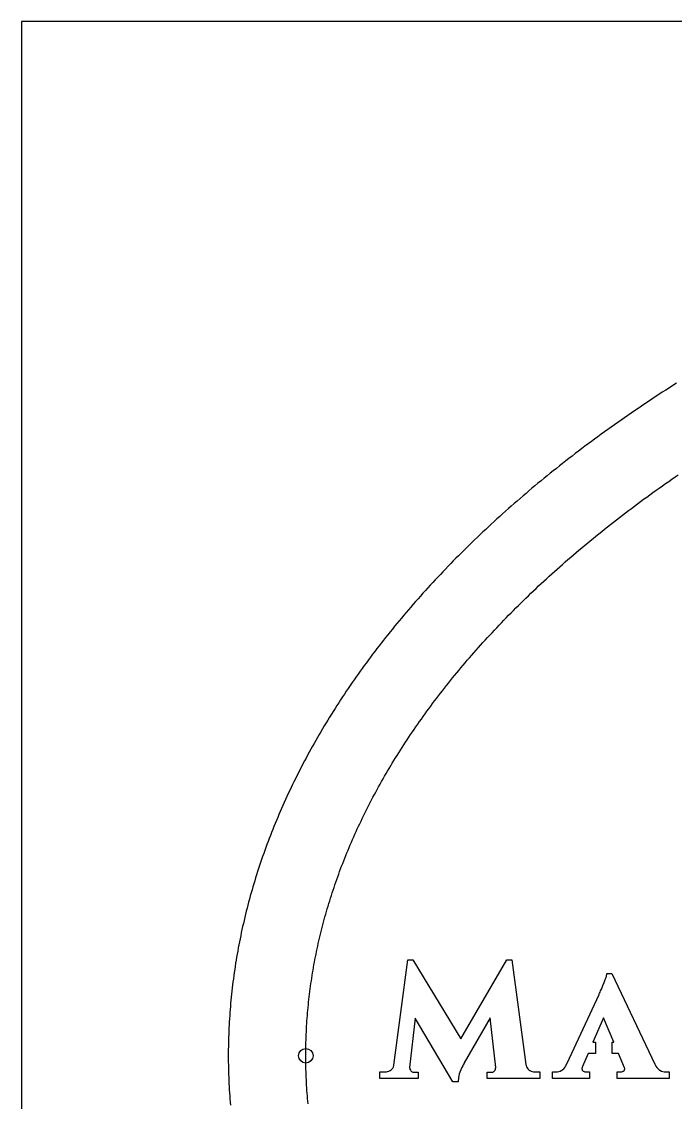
# Model space of a CAD drawing. Header units: inches. Extents: x 0 to 18, y 0 to 10.
# Drawn here: x 0 to 3.16, y 4.77 to 10 of the extents above; entities that cross this region are included whole.
import ezdxf

# ---------------------------------------------------------------- set-up
doc = ezdxf.new("R2010")
doc.units = ezdxf.units.IN
doc.header["$MEASUREMENT"] = 0
for name, color, linetype in [('CUT_INSIDE', 1, 'Continuous'), ('CUT_OUTSIDE', 5, 'Continuous'), ('ENGRAVE_BORDER', 3, 'Continuous'), ('REFERENCE_SHEET', 8, 'Continuous')]:
    doc.layers.add(name, color=color, linetype=linetype)

msp = doc.modelspace()

# ---------------------------------------------------------------- linework, layer by layer
at = {"layer": 'CUT_INSIDE'}
for points in [[(1.8779, 4.9383), (1.879, 4.9346), (1.8808, 4.9309), (1.8835, 4.9272), (1.8865, 4.9242), (1.8894, 4.9224), (1.8923, 4.9214), (1.8962, 4.9209), (1.9192, 4.9209), (1.9192, 4.89), (1.734, 4.89), (1.734, 4.9217), (1.758, 4.9217), (1.765, 4.9221), (1.7711, 4.9234), (1.777, 4.9254), (1.7826, 4.9282), (1.7878, 4.9318), (1.7924, 4.9361), (1.7961, 4.9408), (1.7991, 4.9463), (1.8013, 4.9526), (1.8017, 4.9547), (1.8681, 5.4645), (1.8923, 5.4645), (2.1249, 5.0826), (2.3474, 5.4645), (2.3718, 5.4645), (2.4392, 4.9582), (2.4404, 4.9529), (2.4428, 4.9465), (2.4459, 4.941), (2.4497, 4.9361), (2.4544, 4.9318), (2.4597, 4.9282), (2.4652, 4.9253), (2.4709, 4.9233), (2.4768, 4.9221), (2.4835, 4.9217), (2.5074, 4.9217), (2.5074, 4.89), (2.2521, 4.89), (2.2521, 4.9209), (2.2751, 4.9209), (2.2794, 4.9214), (2.2824, 4.9224), (2.2852, 4.9242), (2.288, 4.9271), (2.2906, 4.9307), (2.2924, 4.9344), (2.2934, 4.9382), (2.2938, 4.9426), (2.2938, 4.9439), (2.2677, 5.1835), (2.1419, 4.9654), (2.1416, 4.9649), (2.1407, 4.9633), (2.1392, 4.9606), (2.137, 4.9568), (2.1343, 4.9521), (2.1295, 4.9429), (2.1247, 4.9326), (2.12, 4.921), (2.1171, 4.9122), (2.1151, 4.9036), (2.1139, 4.8951), (2.1129, 4.8746), (2.0869, 4.8746), (1.9036, 5.1824), (1.8775, 4.9437), (1.8775, 4.9426)], [(2.7942, 5.2967), (2.7951, 5.2992), (2.7967, 5.3032), (2.7987, 5.308), (2.8012, 5.3136), (2.8049, 5.3218), (2.8087, 5.3307), (2.8127, 5.3403), (2.8186, 5.3548), (2.8242, 5.3686), (2.8264, 5.3746), (2.828, 5.3796), (2.8291, 5.3836), (2.8313, 5.3974), (2.8552, 5.3974), (3.064, 4.9587), (3.0687, 4.9501), (3.0732, 4.9433), (3.078, 4.9377), (3.0829, 4.9332), (3.0881, 4.9297), (3.0952, 4.9262), (3.102, 4.9237), (3.1084, 4.9222), (3.1149, 4.9217), (3.1326, 4.9217), (3.1326, 4.89), (2.8819, 4.89), (2.8819, 4.9217), (2.8994, 4.9217), (2.9039, 4.9222), (2.9075, 4.9234), (2.9113, 4.9257), (2.9152, 4.9291), (2.9167, 4.931), (2.9175, 4.933), (2.9179, 4.9354), (2.9179, 4.9387), (2.9172, 4.9421), (2.888, 5.011), (2.8565, 5.011), (2.8565, 5.0651), (2.8651, 5.0651), (2.815, 5.1832), (2.7642, 5.0651), (2.7765, 5.0651), (2.7765, 5.011), (2.7409, 5.011), (2.7135, 4.9475), (2.712, 4.9431), (2.7112, 4.9387), (2.7111, 4.9354), (2.7115, 4.933), (2.7124, 4.931), (2.7138, 4.9291), (2.7177, 4.9257), (2.7215, 4.9234), (2.7252, 4.9222), (2.7296, 4.9217), (2.7471, 4.9217), (2.7471, 4.89), (2.5689, 4.89), (2.5689, 4.9217), (2.5866, 4.9217), (2.5931, 4.9222), (2.5995, 4.9237), (2.6063, 4.9262), (2.6134, 4.9297), (2.6185, 4.9332), (2.6233, 4.9376), (2.6279, 4.9431), (2.6322, 4.9499), (2.6393, 4.9637)]]:
    msp.add_lwpolyline(points, close=True, dxfattribs=at)
msp.add_circle((1.375, 5), 0.035, dxfattribs=at)
at = {"layer": 'CUT_OUTSIDE'}
msp.add_lwpolyline([(3.1683, 8.2516), (3.1511, 8.2407), (3.134, 8.2298), (3.1169, 8.2188), (3.0999, 8.2078), (3.083, 8.1968), (3.0661, 8.1858), (3.0492, 8.1747), (3.0325, 8.1636), (3.0158, 8.1524), (2.9991, 8.1412), (2.9825, 8.13), (2.966, 8.1188), (2.9495, 8.1075), (2.9331, 8.0962), (2.9168, 8.0849), (2.9005, 8.0735), (2.8842, 8.0621), (2.8681, 8.0507), (2.8519, 8.0392), (2.8359, 8.0278), (2.8199, 8.0163), (2.804, 8.0047), (2.7881, 7.9931), (2.7723, 7.9815), (2.7566, 7.9699), (2.7409, 7.9582), (2.7253, 7.9466), (2.7097, 7.9348), (2.6942, 7.9231), (2.6788, 7.9113), (2.6634, 7.8995), (2.6481, 7.8877), (2.6328, 7.8758), (2.6176, 7.8639), (2.6025, 7.852), (2.5875, 7.84), (2.5725, 7.8281), (2.5575, 7.8161), (2.5427, 7.804), (2.5279, 7.792), (2.5131, 7.7799), (2.4984, 7.7678), (2.4838, 7.7556), (2.4693, 7.7435), (2.4548, 7.7313), (2.4404, 7.7191), (2.426, 7.7068), (2.4117, 7.6945), (2.3975, 7.6822), (2.3834, 7.6699), (2.3693, 7.6575), (2.3552, 7.6452), (2.3413, 7.6328), (2.3274, 7.6203), (2.3135, 7.6079), (2.2998, 7.5954), (2.2861, 7.5829), (2.2724, 7.5703), (2.2589, 7.5578), (2.2454, 7.5452), (2.2319, 7.5326), (2.2186, 7.5199), (2.2053, 7.5073), (2.192, 7.4946), (2.1789, 7.4819), (2.1658, 7.4691), (2.1527, 7.4564), (2.1398, 7.4436), (2.1269, 7.4308), (2.1141, 7.4179), (2.1013, 7.4051), (2.0886, 7.3922), (2.076, 7.3793), (2.0634, 7.3664), (2.0509, 7.3534), (2.0385, 7.3405), (2.0262, 7.3275), (2.0139, 7.3144), (2.0017, 7.3014), (1.9895, 7.2883), (1.9775, 7.2752), (1.9655, 7.2621), (1.9535, 7.249), (1.9417, 7.2358), (1.9299, 7.2227), (1.9181, 7.2095), (1.9065, 7.1962), (1.8949, 7.183), (1.8834, 7.1697), (1.8719, 7.1565), (1.8606, 7.1431), (1.8493, 7.1298), (1.838, 7.1165), (1.8269, 7.1031), (1.8158, 7.0897), (1.8048, 7.0763), (1.7938, 7.0629), (1.7829, 7.0494), (1.7721, 7.0359), (1.7614, 7.0225), (1.7507, 7.0089), (1.7401, 6.9954), (1.7296, 6.9819), (1.7192, 6.9683), (1.7088, 6.9547), (1.6985, 6.9411), (1.6882, 6.9275), (1.6781, 6.9138), (1.668, 6.9001), (1.658, 6.8865), (1.648, 6.8727), (1.6381, 6.859), (1.6283, 6.8453), (1.6186, 6.8315), (1.609, 6.8177), (1.5994, 6.804), (1.5899, 6.7901), (1.5804, 6.7763), (1.5711, 6.7625), (1.5618, 6.7486), (1.5526, 6.7347), (1.5434, 6.7208), (1.5344, 6.7069), (1.5254, 6.693), (1.5164, 6.679), (1.5076, 6.665), (1.4988, 6.6511), (1.4901, 6.6371), (1.4815, 6.623), (1.473, 6.609), (1.4645, 6.595), (1.4561, 6.5809), (1.4477, 6.5668), (1.4395, 6.5527), (1.4313, 6.5386), (1.4232, 6.5245), (1.4152, 6.5103), (1.4072, 6.4962), (1.3994, 6.482), (1.3915, 6.4678), (1.3838, 6.4536), (1.3762, 6.4394), (1.3686, 6.4252), (1.3611, 6.4109), (1.3537, 6.3967), (1.3463, 6.3824), (1.339, 6.3681), (1.3318, 6.3538), (1.3247, 6.3395), (1.3177, 6.3252), (1.3107, 6.3109), (1.3038, 6.2965), (1.297, 6.2822), (1.2902, 6.2678), (1.2835, 6.2534), (1.2769, 6.239), (1.2704, 6.2246), (1.264, 6.2102), (1.2576, 6.1957), (1.2513, 6.1813), (1.2451, 6.1668), (1.239, 6.1523), (1.2329, 6.1379), (1.2269, 6.1234), (1.221, 6.1089), (1.2152, 6.0943), (1.2095, 6.0798), (1.2038, 6.0653), (1.1982, 6.0507), (1.1927, 6.0362), (1.1872, 6.0216), (1.1819, 6.007), (1.1766, 5.9924), (1.1714, 5.9778), (1.1662, 5.9632), (1.1612, 5.9486), (1.1562, 5.934), (1.1513, 5.9194), (1.1465, 5.9047), (1.1417, 5.8901), (1.137, 5.8754), (1.1324, 5.8607), (1.1279, 5.846), (1.1235, 5.8314), (1.1191, 5.8167), (1.1148, 5.802), (1.1106, 5.7872), (1.1065, 5.7725), (1.1025, 5.7578), (1.0985, 5.7431), (1.0946, 5.7283), (1.0908, 5.7136), (1.087, 5.6988), (1.0834, 5.6841), (1.0798, 5.6693), (1.0763, 5.6545), (1.0729, 5.6397), (1.0695, 5.6249), (1.0663, 5.6101), (1.0631, 5.5953), (1.06, 5.5805), (1.0569, 5.5657), (1.054, 5.5509), (1.0511, 5.5361), (1.0483, 5.5212), (1.0456, 5.5064), (1.043, 5.4916), (1.0404, 5.4767), (1.0379, 5.4619), (1.0355, 5.447), (1.0332, 5.4322), (1.0309, 5.4173), (1.0288, 5.4024), (1.0267, 5.3876), (1.0247, 5.3727), (1.0227, 5.3578), (1.0209, 5.3429), (1.0191, 5.328), (1.0174, 5.3131), (1.0158, 5.2983), (1.0142, 5.2834), (1.0128, 5.2685), (1.0114, 5.2536), (1.0101, 5.2387), (1.0089, 5.2238), (1.0077, 5.2088), (1.0067, 5.1939), (1.0057, 5.179), (1.0048, 5.1641), (1.0039, 5.1492), (1.0032, 5.1343), (1.0025, 5.1194), (1.0019, 5.1044), (1.0014, 5.0895), (1.001, 5.0746), (1.0006, 5.0597), (1.0004, 5.0448), (1.0002, 5.0298), (1, 5.0149), (1, 5), (1, 4.9851), (1.0002, 4.9702), (1.0004, 4.9552), (1.0006, 4.9403), (1.001, 4.9254), (1.0014, 4.9105), (1.0019, 4.8956), (1.0025, 4.8806), (1.0032, 4.8657), (1.0039, 4.8508), (1.0048, 4.8359), (1.0057, 4.821), (1.0067, 4.8061), (1.0077, 4.7912), (1.0089, 4.7762), (1.0101, 4.7613)], dxfattribs=at)
at = {"layer": 'ENGRAVE_BORDER'}
msp.add_lwpolyline([(1.3861, 4.7671), (1.3849, 4.7801), (1.3838, 4.793), (1.3827, 4.8059), (1.3817, 4.8189), (1.3808, 4.8318), (1.3799, 4.8447), (1.3791, 4.8577), (1.3784, 4.8706), (1.3778, 4.8836), (1.3772, 4.8965), (1.3767, 4.9094), (1.3762, 4.9224), (1.3759, 4.9353), (1.3755, 4.9482), (1.3753, 4.9612), (1.3751, 4.9741), (1.375, 4.9871), (1.375, 5), (1.375, 5.0129), (1.3751, 5.0259), (1.3753, 5.0388), (1.3755, 5.0518), (1.3759, 5.0647), (1.3762, 5.0776), (1.3767, 5.0906), (1.3772, 5.1035), (1.3778, 5.1164), (1.3784, 5.1294), (1.3791, 5.1423), (1.3799, 5.1553), (1.3808, 5.1682), (1.3817, 5.1811), (1.3827, 5.1941), (1.3838, 5.207), (1.3849, 5.2199), (1.3861, 5.2329), (1.3874, 5.2458), (1.3887, 5.2587), (1.3901, 5.2717), (1.3916, 5.2846), (1.3931, 5.2975), (1.3947, 5.3105), (1.3964, 5.3234), (1.3982, 5.3363), (1.4, 5.3493), (1.4019, 5.3622), (1.4038, 5.3751), (1.4058, 5.3881), (1.4079, 5.401), (1.4101, 5.4139), (1.4123, 5.4268), (1.4146, 5.4398), (1.417, 5.4527), (1.4194, 5.4656), (1.4219, 5.4785), (1.4245, 5.4915), (1.4272, 5.5044), (1.4299, 5.5173), (1.4327, 5.5302), (1.4355, 5.5431), (1.4384, 5.556), (1.4414, 5.569), (1.4445, 5.5819), (1.4476, 5.5948), (1.4508, 5.6077), (1.4541, 5.6206), (1.4574, 5.6335), (1.4608, 5.6464), (1.4643, 5.6593), (1.4678, 5.6722), (1.4715, 5.6851), (1.4752, 5.698), (1.4789, 5.7109), (1.4827, 5.7238), (1.4866, 5.7367), (1.4906, 5.7496), (1.4946, 5.7625), (1.4987, 5.7754), (1.5029, 5.7882), (1.5071, 5.8011), (1.5115, 5.814), (1.5158, 5.8269), (1.5203, 5.8397), (1.5248, 5.8526), (1.5294, 5.8655), (1.5341, 5.8783), (1.5388, 5.8912), (1.5436, 5.9041), (1.5485, 5.9169), (1.5534, 5.9298), (1.5585, 5.9426), (1.5635, 5.9555), (1.5687, 5.9683), (1.5739, 5.9811), (1.5792, 5.994), (1.5846, 6.0068), (1.59, 6.0196), (1.5955, 6.0324), (1.6011, 6.0453), (1.6068, 6.0581), (1.6125, 6.0709), (1.6183, 6.0837), (1.6241, 6.0965), (1.6301, 6.1093), (1.6361, 6.1221), (1.6421, 6.1348), (1.6483, 6.1476), (1.6545, 6.1604), (1.6608, 6.1732), (1.6671, 6.1859), (1.6736, 6.1987), (1.6801, 6.2114), (1.6866, 6.2242), (1.6933, 6.2369), (1.7, 6.2496), (1.7067, 6.2624), (1.7136, 6.2751), (1.7205, 6.2878), (1.7275, 6.3005), (1.7346, 6.3132), (1.7417, 6.3259), (1.7489, 6.3386), (1.7562, 6.3513), (1.7635, 6.364), (1.7709, 6.3766), (1.7784, 6.3893), (1.786, 6.4019), (1.7936, 6.4146), (1.8013, 6.4272), (1.8091, 6.4398), (1.8169, 6.4525), (1.8248, 6.4651), (1.8328, 6.4777), (1.8409, 6.4903), (1.849, 6.5028), (1.8572, 6.5154), (1.8654, 6.528), (1.8738, 6.5405), (1.8822, 6.5531), (1.8907, 6.5656), (1.8992, 6.5782), (1.9078, 6.5907), (1.9165, 6.6032), (1.9253, 6.6157), (1.9341, 6.6282), (1.943, 6.6407), (1.952, 6.6531), (1.961, 6.6656), (1.9701, 6.678), (1.9793, 6.6905), (1.9886, 6.7029), (1.9979, 6.7153), (2.0073, 6.7277), (2.0167, 6.7401), (2.0263, 6.7525), (2.0359, 6.7648), (2.0455, 6.7772), (2.0553, 6.7895), (2.0651, 6.8019), (2.075, 6.8142), (2.0849, 6.8265), (2.0949, 6.8388), (2.105, 6.8511), (2.1152, 6.8633), (2.1254, 6.8756), (2.1357, 6.8878), (2.1461, 6.9), (2.1565, 6.9122), (2.167, 6.9244), (2.1776, 6.9366), (2.1883, 6.9488), (2.199, 6.9609), (2.2098, 6.9731), (2.2206, 6.9852), (2.2315, 6.9973), (2.2425, 7.0094), (2.2536, 7.0215), (2.2647, 7.0336), (2.2759, 7.0456), (2.2872, 7.0576), (2.2985, 7.0697), (2.3099, 7.0817), (2.3214, 7.0936), (2.3329, 7.1056), (2.3445, 7.1176), (2.3562, 7.1295), (2.3679, 7.1414), (2.3798, 7.1533), (2.3916, 7.1652), (2.4036, 7.1771), (2.4156, 7.1889), (2.4277, 7.2007), (2.4398, 7.2125), (2.452, 7.2243), (2.4643, 7.2361), (2.4767, 7.2479), (2.4891, 7.2596), (2.5016, 7.2713), (2.5141, 7.283), (2.5267, 7.2947), (2.5394, 7.3064), (2.5522, 7.318), (2.565, 7.3297), (2.5779, 7.3413), (2.5908, 7.3529), (2.6039, 7.3644), (2.6169, 7.376), (2.6301, 7.3875), (2.6433, 7.399), (2.6566, 7.4105), (2.6699, 7.422), (2.6833, 7.4334), (2.6968, 7.4448), (2.7103, 7.4562), (2.724, 7.4676), (2.7376, 7.479), (2.7514, 7.4903), (2.7652, 7.5016), (2.779, 7.5129), (2.793, 7.5242), (2.807, 7.5354), (2.821, 7.5467), (2.8351, 7.5579), (2.8493, 7.569), (2.8636, 7.5802), (2.8779, 7.5913), (2.8923, 7.6024), (2.9067, 7.6135), (2.9212, 7.6246), (2.9358, 7.6356), (2.9504, 7.6467), (2.9651, 7.6577), (2.9798, 7.6686), (2.9947, 7.6796), (3.0095, 7.6905), (3.0245, 7.7014), (3.0395, 7.7123), (3.0546, 7.7231), (3.0697, 7.7339), (3.0849, 7.7447), (3.1001, 7.7555), (3.1154, 7.7663), (3.1308, 7.777), (3.1462, 7.7877), (3.1617, 7.7983), (3.1773, 7.809)], dxfattribs=at)
at = {"layer": 'REFERENCE_SHEET'}
msp.add_lwpolyline([(0, 0), (18, 0), (18, 10), (0, 10)], close=True, dxfattribs=at)

doc.saveas('drawing.dxf')
